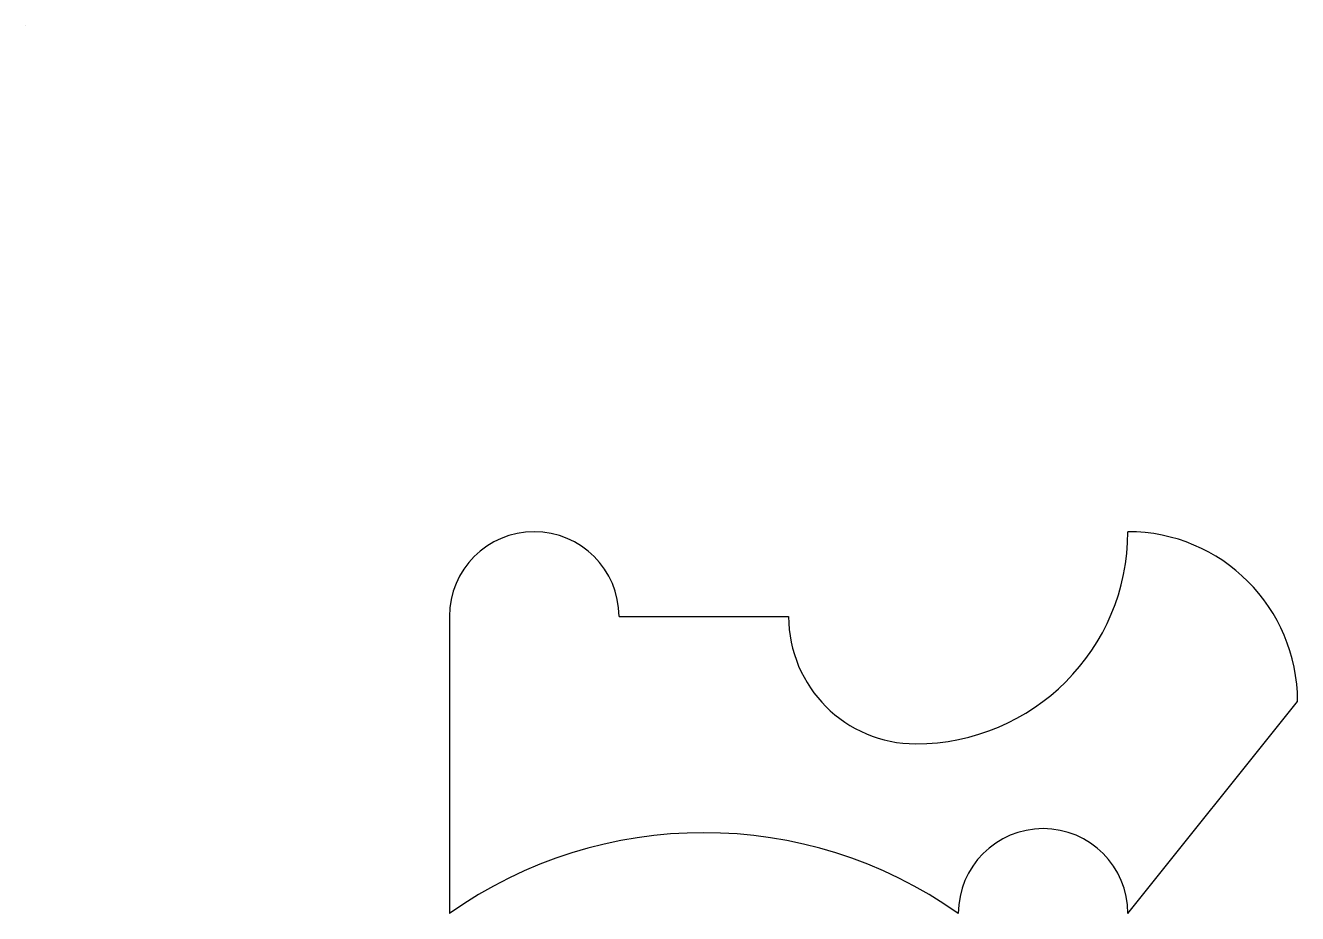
# Model space of a CAD drawing. Header units: millimetres. Extents: x 3400 to 3550, y 1495 to 1599.
import ezdxf

# ---------------------------------------------------------------- set-up
doc = ezdxf.new("R2010")
doc.units = ezdxf.units.MM

msp = doc.modelspace()

# ---------------------------------------------------------------- linework, layer by layer
for p, q in [((3399.71, 1599.4), (3399.71, 1599.4)), ((3449.69, 1529.74), (3449.69, 1494.74)), ((3469.69, 1529.74), (3489.69, 1529.74)), ((3529.69, 1494.74), (3549.69, 1519.74))]:
    msp.add_line(p, q)
for centre, radius, start, end in [((3459.69, 1529.74), 10, 0, 180), ((3504.69, 1539.74), 25, 270, 0), ((3529.69, 1519.74), 20, 0, 90), ((3504.69, 1529.74), 15, 180, 270), ((3519.69, 1494.74), 10, 0, 180), ((3479.69, 1452.26), 52, 54.7656, 125.2344)]:
    msp.add_arc(centre, radius, start, end)

doc.saveas('drawing.dxf')
